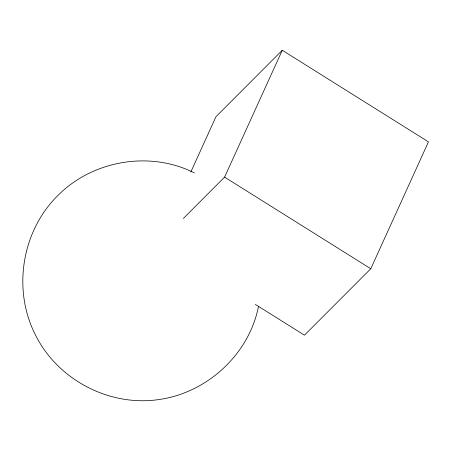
<?xml version="1.0" encoding="UTF-8"?>
<svg xmlns="http://www.w3.org/2000/svg" width="451" height="451" viewBox="0 0 451 451"><rect width="100%" height="100%" fill="white"/><g stroke="black" fill="none" stroke-linecap="round" stroke-linejoin="round"><path stroke-width="0.68" d="M258.519 306.263C249.29 353.612 208.255 391.857 160.781 399.259C110.822 407.563 58.14 380.486 35.578 335.194C12.335 290.117 21.53 231.543 57.559 195.819C92.466 160.336 149.912 150.403 194.42 172.947M190.869 171.899L215.956 116.713L282.27 50.264L428.45 141.879L370.778 268.745L304.464 335.2L255.351 304.414M183.388 218.425L224.598 177.125L282.27 50.264M224.598 177.125L370.778 268.745"/></g></svg>
